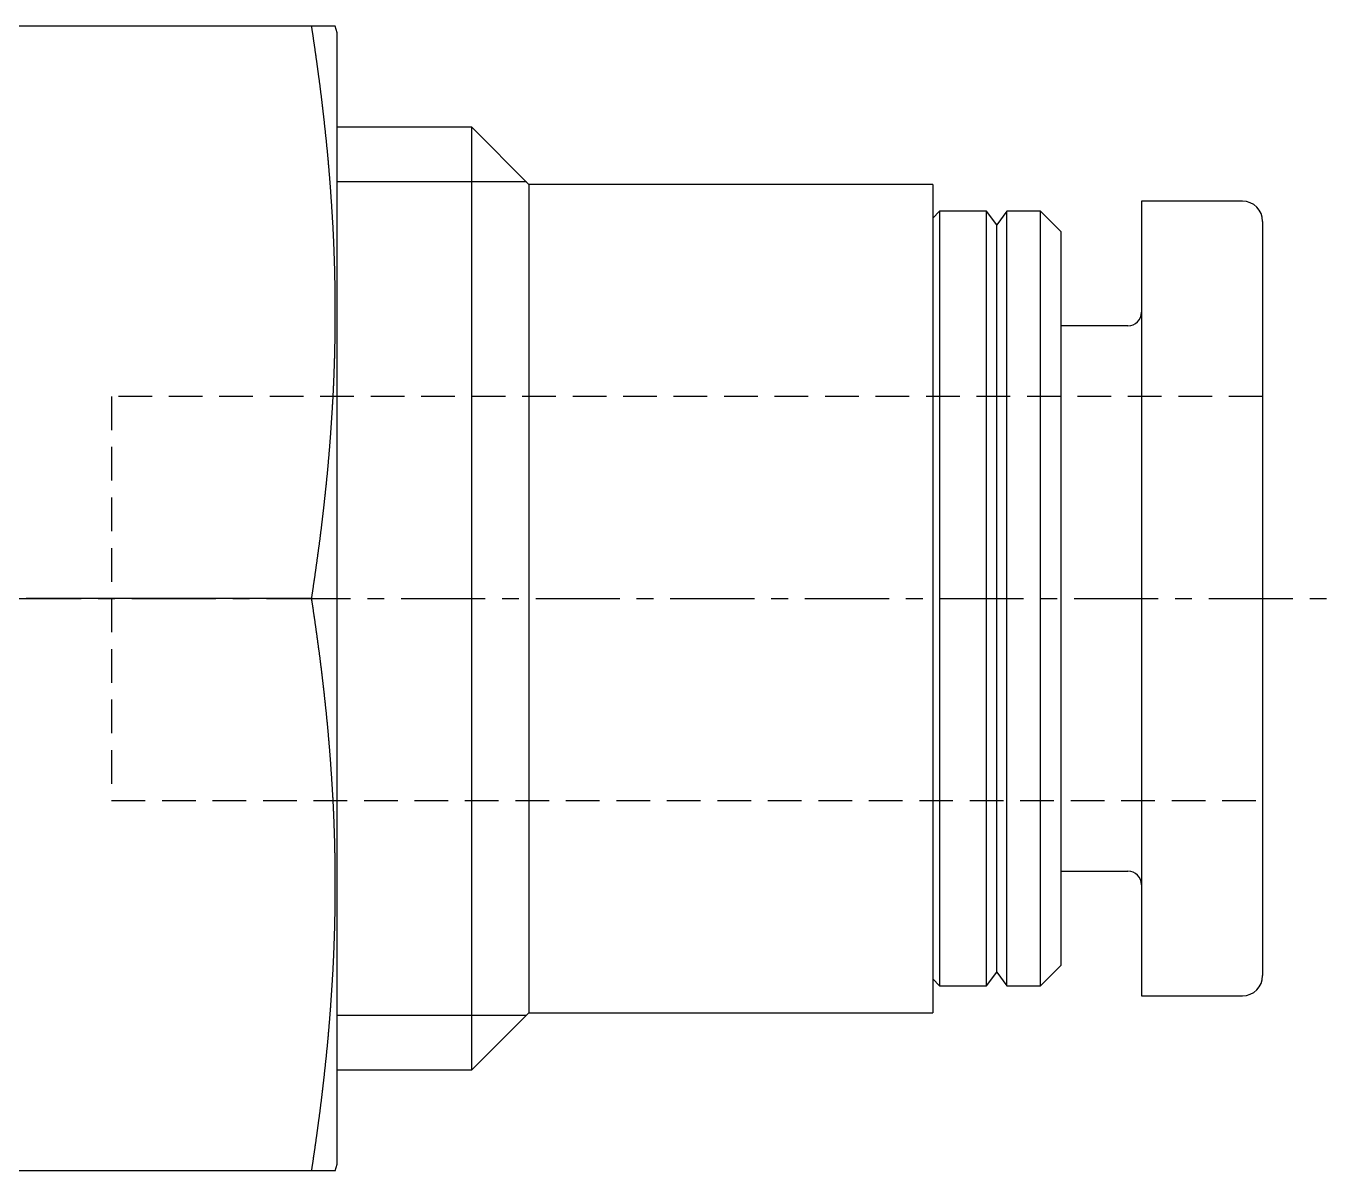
# Model space of a CAD drawing. Extents: x 8.8 to 94.1, y -12.6 to 64.2.
# Drawn here: x 44.45 to 63.82, y 47.25 to 64.25 of the extents above; entities that cross this region are included whole.
import ezdxf

# ---------------------------------------------------------------- set-up
doc = ezdxf.new("R2010")
doc.units = 0
doc.linetypes.add('CENTER', pattern=[2, 1.25, -0.25, 0.25, -0.25])
doc.linetypes.add('DASHED', pattern=[0.75, 0.5, -0.25])
doc.layers.get('0').update_dxf_attribs({"linetype": 'CONTINUOUS'})
doc.layers.add('CENTER', color=1, linetype='CENTER')
doc.layers.add('LY_1', color=7, linetype='CONTINUOUS')

msp = doc.modelspace()

# ---------------------------------------------------------------- linework, layer by layer
at = {"color": 7, "linetype": 'CONTINUOUS'}
for p, q in [((49.04, 64.249), (44.094, 64.249)), ((49.067, 64.149), (49.04, 64.249)), ((49.067, 47.349), (49.067, 64.149)), ((51.067, 62.749), (49.067, 62.749)), ((51.067, 48.749), (51.067, 62.749)), ((51.917, 61.899), (51.067, 62.749)), ((51.917, 61.899), (51.917, 49.599)), ((57.917, 61.899), (51.917, 61.899)), ((57.917, 61.899), (57.917, 49.599)), ((61.017, 61.649), (61.017, 49.849)), ((62.517, 61.649), (61.017, 61.649)), ((58.017, 61.499), (57.917, 61.399)), ((58.017, 61.499), (58.017, 49.999)), ((58.717, 61.499), (58.017, 61.499)), ((58.717, 49.999), (58.717, 61.499)), ((58.867, 61.299), (58.717, 61.499)), ((59.017, 61.499), (58.867, 61.299)), ((59.017, 49.999), (59.017, 61.499)), ((59.517, 61.499), (59.017, 61.499)), ((59.517, 49.999), (59.517, 61.499)), ((59.817, 61.199), (59.517, 61.499)), ((58.867, 50.199), (58.867, 61.299)), ((62.817, 61.349), (62.817, 50.149)), ((59.817, 61.199), (59.817, 50.299)), ((60.817, 59.799), (59.817, 59.799)), ((48.688, 55.749), (44.446, 55.749)), ((59.817, 51.699), (60.817, 51.699)), ((58.717, 49.999), (58.867, 50.199)), ((58.867, 50.199), (59.017, 49.999)), ((59.517, 49.999), (59.817, 50.299)), ((57.917, 50.099), (58.017, 49.999)), ((58.017, 49.999), (58.717, 49.999)), ((59.017, 49.999), (59.517, 49.999)), ((61.017, 49.849), (62.517, 49.849)), ((51.067, 48.749), (51.917, 49.599)), ((51.917, 49.599), (57.917, 49.599)), ((49.067, 48.749), (51.067, 48.749)), ((49.04, 47.249), (49.067, 47.349)), ((49.04, 47.249), (44.094, 47.249))]:
    msp.add_line(p, q, dxfattribs=at)
at = {"color": 3, "linetype": 'DASHED'}
for p, q in [((62.817, 58.749), (45.717, 58.749)), ((45.717, 58.749), (45.717, 52.749)), ((45.717, 52.749), (62.817, 52.749))]:
    msp.add_line(p, q, dxfattribs=at)
at = {"color": 7}
for points in [[(48.688, 55.749, 0), (48.69, 55.76, 0), (48.691, 55.77, 0), (48.693, 55.781, 0), (48.694, 55.791, 0), (48.696, 55.802, 0), (48.698, 55.813, 0), (48.699, 55.823, 0), (48.701, 55.834, 0), (48.703, 55.844, 0), (48.704, 55.855, 0), (48.706, 55.865, 0), (48.707, 55.876, 0), (48.709, 55.886, 0), (48.711, 55.897, 0), (48.712, 55.908, 0), (48.714, 55.918, 0), (48.715, 55.929, 0), (48.717, 55.939, 0), (48.718, 55.95, 0), (48.72, 55.961, 0), (48.721, 55.971, 0), (48.723, 55.982, 0), (48.725, 55.992, 0), (48.726, 56.003, 0), (48.728, 56.013, 0), (48.729, 56.024, 0), (48.731, 56.035, 0), (48.732, 56.045, 0), (48.734, 56.056, 0), (48.736, 56.066, 0), (48.737, 56.077, 0), (48.739, 56.087, 0), (48.74, 56.098, 0), (48.742, 56.108, 0), (48.743, 56.119, 0), (48.745, 56.13, 0), (48.746, 56.14, 0), (48.748, 56.151, 0), (48.749, 56.161, 0), (48.751, 56.172, 0), (48.752, 56.183, 0), (48.754, 56.193, 0), (48.755, 56.204, 0), (48.757, 56.214, 0), (48.758, 56.225, 0), (48.76, 56.236, 0), (48.761, 56.246, 0), (48.763, 56.257, 0), (48.764, 56.267, 0), (48.766, 56.278, 0), (48.767, 56.288, 0), (48.769, 56.299, 0), (48.77, 56.309, 0), (48.772, 56.32, 0), (48.773, 56.331, 0), (48.775, 56.341, 0), (48.776, 56.352, 0), (48.777, 56.362, 0), (48.779, 56.373, 0), (48.78, 56.384, 0), (48.782, 56.394, 0), (48.783, 56.405, 0), (48.785, 56.415, 0), (48.786, 56.426, 0), (48.788, 56.437, 0), (48.789, 56.447, 0), (48.79, 56.458, 0), (48.792, 56.468, 0), (48.793, 56.479, 0), (48.795, 56.489, 0), (48.796, 56.5, 0), (48.797, 56.511, 0), (48.799, 56.521, 0), (48.8, 56.532, 0), (48.802, 56.542, 0), (48.803, 56.553, 0), (48.804, 56.564, 0), (48.806, 56.574, 0), (48.807, 56.585, 0), (48.809, 56.596, 0), (48.81, 56.606, 0), (48.811, 56.617, 0), (48.813, 56.627, 0), (48.814, 56.638, 0), (48.815, 56.648, 0), (48.817, 56.659, 0), (48.818, 56.67, 0), (48.819, 56.68, 0), (48.821, 56.691, 0), (48.822, 56.702, 0), (48.823, 56.712, 0), (48.825, 56.723, 0), (48.826, 56.733, 0), (48.827, 56.744, 0), (48.829, 56.755, 0), (48.83, 56.765, 0), (48.831, 56.776, 0), (48.833, 56.786, 0), (48.834, 56.797, 0), (48.835, 56.807, 0), (48.837, 56.818, 0), (48.838, 56.829, 0), (48.839, 56.839, 0), (48.84, 56.85, 0), (48.842, 56.861, 0), (48.843, 56.871, 0), (48.844, 56.882, 0), (48.846, 56.892, 0), (48.847, 56.903, 0), (48.848, 56.914, 0), (48.849, 56.924, 0), (48.851, 56.935, 0), (48.852, 56.945, 0), (48.853, 56.956, 0), (48.855, 56.967, 0), (48.856, 56.977, 0), (48.857, 56.988, 0), (48.858, 56.998, 0), (48.859, 57.009, 0), (48.861, 57.02, 0), (48.862, 57.03, 0), (48.863, 57.041, 0), (48.864, 57.051, 0), (48.866, 57.062, 0), (48.867, 57.073, 0), (48.868, 57.083, 0), (48.869, 57.094, 0), (48.87, 57.105, 0), (48.872, 57.115, 0), (48.873, 57.126, 0), (48.874, 57.136, 0), (48.875, 57.147, 0), (48.876, 57.158, 0), (48.878, 57.168, 0), (48.879, 57.179, 0), (48.88, 57.19, 0), (48.881, 57.2, 0), (48.882, 57.211, 0), (48.883, 57.221, 0), (48.885, 57.232, 0), (48.886, 57.243, 0), (48.887, 57.253, 0), (48.888, 57.264, 0), (48.889, 57.275, 0), (48.89, 57.285, 0), (48.891, 57.296, 0), (48.893, 57.306, 0), (48.894, 57.317, 0), (48.895, 57.328, 0), (48.896, 57.338, 0), (48.897, 57.349, 0), (48.898, 57.36, 0), (48.899, 57.37, 0), (48.9, 57.381, 0), (48.901, 57.392, 0), (48.903, 57.402, 0), (48.904, 57.413, 0), (48.905, 57.423, 0), (48.906, 57.434, 0), (48.907, 57.445, 0), (48.908, 57.455, 0), (48.909, 57.466, 0), (48.91, 57.477, 0), (48.911, 57.487, 0), (48.912, 57.498, 0), (48.913, 57.508, 0), (48.914, 57.519, 0), (48.915, 57.53, 0), (48.916, 57.54, 0), (48.917, 57.551, 0), (48.919, 57.562, 0), (48.92, 57.572, 0), (48.921, 57.583, 0), (48.922, 57.593, 0), (48.923, 57.604, 0), (48.924, 57.615, 0), (48.925, 57.625, 0), (48.926, 57.636, 0), (48.927, 57.647, 0), (48.928, 57.657, 0), (48.929, 57.668, 0), (48.93, 57.679, 0), (48.931, 57.689, 0), (48.932, 57.7, 0), (48.933, 57.711, 0), (48.934, 57.721, 0), (48.935, 57.732, 0), (48.936, 57.742, 0), (48.937, 57.753, 0), (48.938, 57.764, 0), (48.938, 57.774, 0), (48.939, 57.785, 0), (48.94, 57.796, 0), (48.941, 57.806, 0), (48.942, 57.817, 0), (48.943, 57.828, 0), (48.944, 57.838, 0), (48.945, 57.849, 0), (48.946, 57.859, 0), (48.947, 57.87, 0), (48.948, 57.881, 0), (48.949, 57.891, 0), (48.95, 57.902, 0), (48.95, 57.913, 0), (48.951, 57.923, 0), (48.952, 57.934, 0), (48.953, 57.945, 0), (48.954, 57.955, 0), (48.955, 57.966, 0), (48.956, 57.977, 0), (48.957, 57.987, 0), (48.958, 57.998, 0), (48.958, 58.009, 0), (48.959, 58.019, 0), (48.96, 58.03, 0), (48.961, 58.041, 0), (48.962, 58.051, 0), (48.963, 58.062, 0), (48.964, 58.072, 0), (48.964, 58.083, 0), (48.965, 58.094, 0), (48.966, 58.105, 0), (48.967, 58.115, 0), (48.968, 58.126, 0), (48.968, 58.136, 0), (48.969, 58.147, 0), (48.97, 58.158, 0), (48.971, 58.168, 0), (48.972, 58.179, 0), (48.972, 58.19, 0), (48.973, 58.2, 0), (48.974, 58.211, 0), (48.975, 58.222, 0), (48.975, 58.232, 0), (48.976, 58.243, 0), (48.977, 58.254, 0), (48.978, 58.264, 0), (48.978, 58.275, 0), (48.979, 58.286, 0), (48.98, 58.296, 0), (48.981, 58.307, 0), (48.981, 58.318, 0), (48.982, 58.328, 0), (48.983, 58.339, 0), (48.984, 58.35, 0), (48.984, 58.36, 0), (48.985, 58.371, 0), (48.986, 58.382, 0), (48.986, 58.392, 0), (48.987, 58.403, 0), (48.988, 58.414, 0), (48.989, 58.424, 0), (48.989, 58.435, 0), (48.99, 58.446, 0), (48.991, 58.456, 0), (48.991, 58.467, 0), (48.992, 58.477, 0), (48.993, 58.488, 0), (48.993, 58.499, 0), (48.994, 58.51, 0), (48.995, 58.52, 0), (48.995, 58.531, 0), (48.996, 58.541, 0), (48.997, 58.552, 0), (48.997, 58.563, 0), (48.998, 58.574, 0), (48.998, 58.584, 0), (48.999, 58.595, 0), (49, 58.605, 0), (49, 58.616, 0), (49.001, 58.627, 0), (49.002, 58.638, 0), (49.002, 58.648, 0), (49.003, 58.659, 0), (49.003, 58.669, 0), (49.004, 58.68, 0), (49.004, 58.691, 0), (49.005, 58.702, 0), (49.006, 58.712, 0), (49.006, 58.723, 0), (49.007, 58.734, 0), (49.007, 58.744, 0), (49.008, 58.755, 0), (49.008, 58.766, 0), (49.009, 58.776, 0), (49.01, 58.787, 0), (49.01, 58.798, 0), (49.011, 58.808, 0), (49.011, 58.819, 0), (49.012, 58.83, 0), (49.012, 58.84, 0), (49.013, 58.851, 0), (49.013, 58.862, 0), (49.014, 58.872, 0), (49.014, 58.883, 0), (49.015, 58.894, 0), (49.015, 58.904, 0), (49.016, 58.915, 0), (49.016, 58.926, 0), (49.017, 58.936, 0), (49.017, 58.947, 0), (49.017, 58.958, 0), (49.018, 58.968, 0), (49.018, 58.979, 0), (49.019, 58.99, 0), (49.019, 59, 0), (49.02, 59.011, 0), (49.02, 59.022, 0), (49.021, 59.032, 0), (49.021, 59.043, 0), (49.021, 59.054, 0), (49.022, 59.065, 0), (49.022, 59.075, 0), (49.023, 59.086, 0), (49.023, 59.096, 0), (49.023, 59.107, 0), (49.024, 59.118, 0), (49.024, 59.129, 0), (49.025, 59.139, 0), (49.025, 59.15, 0), (49.025, 59.161, 0), (49.026, 59.171, 0), (49.026, 59.182, 0), (49.026, 59.193, 0), (49.027, 59.203, 0), (49.027, 59.214, 0), (49.028, 59.225, 0), (49.028, 59.235, 0), (49.028, 59.246, 0), (49.029, 59.257, 0), (49.029, 59.267, 0), (49.029, 59.278, 0), (49.03, 59.289, 0), (49.03, 59.299, 0), (49.03, 59.31, 0), (49.031, 59.321, 0), (49.031, 59.331, 0), (49.031, 59.342, 0), (49.031, 59.353, 0), (49.032, 59.364, 0), (49.032, 59.374, 0), (49.032, 59.385, 0), (49.032, 59.395, 0), (49.033, 59.406, 0), (49.033, 59.417, 0), (49.033, 59.428, 0), (49.034, 59.438, 0), (49.034, 59.449, 0), (49.034, 59.46, 0), (49.034, 59.47, 0), (49.035, 59.481, 0), (49.035, 59.492, 0), (49.035, 59.502, 0), (49.035, 59.513, 0), (49.035, 59.524, 0), (49.036, 59.534, 0), (49.036, 59.545, 0), (49.036, 59.556, 0), (49.036, 59.566, 0), (49.036, 59.577, 0), (49.037, 59.588, 0), (49.037, 59.599, 0), (49.037, 59.609, 0), (49.037, 59.62, 0), (49.037, 59.631, 0), (49.038, 59.641, 0), (49.038, 59.652, 0), (49.038, 59.663, 0), (49.038, 59.673, 0), (49.038, 59.684, 0), (49.038, 59.695, 0), (49.038, 59.705, 0), (49.038, 59.716, 0), (49.039, 59.727, 0), (49.039, 59.737, 0), (49.039, 59.748, 0), (49.039, 59.759, 0), (49.039, 59.77, 0), (49.039, 59.78, 0), (49.039, 59.791, 0), (49.039, 59.801, 0), (49.039, 59.812, 0), (49.039, 59.823, 0), (49.04, 59.834, 0), (49.04, 59.844, 0), (49.04, 59.855, 0), (49.04, 59.866, 0), (49.04, 59.876, 0), (49.04, 59.887, 0), (49.04, 59.898, 0), (49.04, 59.908, 0), (49.04, 59.919, 0), (49.04, 59.93, 0), (49.04, 59.94, 0), (49.04, 59.951, 0), (49.04, 59.962, 0), (49.04, 59.972, 0), (49.04, 59.983, 0), (49.04, 59.994, 0), (49.04, 60.005, 0), (49.04, 60.015, 0), (49.04, 60.026, 0), (49.04, 60.037, 0), (49.04, 60.047, 0), (49.04, 60.058, 0), (49.04, 60.069, 0), (49.04, 60.079, 0), (49.04, 60.09, 0), (49.04, 60.101, 0), (49.04, 60.111, 0), (49.04, 60.122, 0), (49.04, 60.133, 0), (49.04, 60.144, 0), (49.04, 60.154, 0), (49.04, 60.165, 0), (49.039, 60.175, 0), (49.039, 60.186, 0), (49.039, 60.197, 0), (49.039, 60.208, 0), (49.039, 60.218, 0), (49.039, 60.229, 0), (49.039, 60.24, 0), (49.039, 60.25, 0), (49.039, 60.261, 0), (49.039, 60.272, 0), (49.038, 60.282, 0), (49.038, 60.293, 0), (49.038, 60.304, 0), (49.038, 60.314, 0), (49.038, 60.325, 0), (49.038, 60.336, 0), (49.038, 60.346, 0), (49.037, 60.357, 0), (49.037, 60.368, 0), (49.037, 60.379, 0), (49.037, 60.389, 0), (49.037, 60.4, 0), (49.037, 60.411, 0), (49.036, 60.421, 0), (49.036, 60.432, 0), (49.036, 60.443, 0), (49.036, 60.453, 0), (49.036, 60.464, 0), (49.035, 60.475, 0), (49.035, 60.485, 0), (49.035, 60.496, 0), (49.035, 60.507, 0), (49.035, 60.517, 0), (49.034, 60.528, 0), (49.034, 60.539, 0), (49.034, 60.55, 0), (49.033, 60.56, 0), (49.033, 60.571, 0), (49.033, 60.581, 0), (49.033, 60.592, 0), (49.032, 60.603, 0), (49.032, 60.614, 0), (49.032, 60.624, 0), (49.032, 60.635, 0), (49.031, 60.646, 0), (49.031, 60.656, 0), (49.031, 60.667, 0), (49.031, 60.678, 0), (49.03, 60.688, 0), (49.03, 60.699, 0), (49.03, 60.71, 0), (49.029, 60.72, 0), (49.029, 60.731, 0), (49.029, 60.742, 0), (49.028, 60.752, 0), (49.028, 60.763, 0), (49.028, 60.774, 0), (49.027, 60.785, 0), (49.027, 60.795, 0), (49.026, 60.806, 0), (49.026, 60.816, 0), (49.026, 60.827, 0), (49.025, 60.838, 0), (49.025, 60.849, 0), (49.025, 60.859, 0), (49.024, 60.87, 0), (49.024, 60.881, 0), (49.023, 60.891, 0), (49.023, 60.902, 0), (49.023, 60.913, 0), (49.022, 60.923, 0), (49.022, 60.934, 0), (49.022, 60.945, 0), (49.021, 60.955, 0), (49.021, 60.966, 0), (49.02, 60.977, 0), (49.02, 60.987, 0), (49.019, 60.998, 0), (49.019, 61.009, 0), (49.018, 61.019, 0), (49.018, 61.03, 0), (49.017, 61.041, 0), (49.017, 61.051, 0), (49.017, 61.062, 0), (49.016, 61.073, 0), (49.016, 61.083, 0), (49.015, 61.094, 0), (49.015, 61.105, 0), (49.014, 61.115, 0), (49.014, 61.126, 0), (49.013, 61.137, 0), (49.013, 61.148, 0), (49.012, 61.158, 0), (49.012, 61.169, 0), (49.011, 61.179, 0), (49.011, 61.19, 0), (49.01, 61.201, 0), (49.01, 61.212, 0), (49.009, 61.222, 0), (49.008, 61.233, 0), (49.008, 61.243, 0), (49.007, 61.254, 0), (49.007, 61.265, 0), (49.006, 61.276, 0), (49.006, 61.286, 0), (49.005, 61.297, 0), (49.005, 61.307, 0), (49.004, 61.318, 0), (49.003, 61.329, 0), (49.003, 61.34, 0), (49.002, 61.35, 0), (49.002, 61.361, 0), (49.001, 61.372, 0), (49, 61.382, 0), (49, 61.393, 0), (48.999, 61.404, 0), (48.998, 61.414, 0), (48.998, 61.425, 0), (48.997, 61.436, 0), (48.997, 61.446, 0), (48.996, 61.457, 0), (48.995, 61.468, 0), (48.995, 61.478, 0), (48.994, 61.489, 0), (48.993, 61.5, 0), (48.993, 61.51, 0), (48.992, 61.521, 0), (48.991, 61.532, 0), (48.991, 61.542, 0), (48.99, 61.553, 0), (48.989, 61.563, 0), (48.989, 61.574, 0), (48.988, 61.585, 0), (48.987, 61.596, 0), (48.987, 61.606, 0), (48.986, 61.617, 0), (48.985, 61.627, 0), (48.984, 61.638, 0), (48.984, 61.649, 0), (48.983, 61.66, 0), (48.982, 61.67, 0), (48.981, 61.681, 0), (48.981, 61.691, 0), (48.98, 61.702, 0), (48.979, 61.713, 0), (48.978, 61.724, 0), (48.978, 61.734, 0), (48.977, 61.745, 0), (48.976, 61.755, 0), (48.975, 61.766, 0), (48.975, 61.777, 0), (48.974, 61.787, 0), (48.973, 61.798, 0), (48.972, 61.809, 0), (48.972, 61.819, 0), (48.971, 61.83, 0), (48.97, 61.841, 0), (48.969, 61.851, 0), (48.968, 61.862, 0), (48.968, 61.873, 0), (48.967, 61.883, 0), (48.966, 61.894, 0), (48.965, 61.905, 0), (48.964, 61.915, 0), (48.964, 61.926, 0), (48.963, 61.937, 0), (48.962, 61.947, 0), (48.961, 61.958, 0), (48.96, 61.968, 0), (48.959, 61.979, 0), (48.958, 61.99, 0), (48.958, 62.001, 0), (48.957, 62.011, 0), (48.956, 62.022, 0), (48.955, 62.032, 0), (48.954, 62.043, 0), (48.953, 62.054, 0), (48.952, 62.064, 0), (48.951, 62.075, 0), (48.95, 62.086, 0), (48.95, 62.096, 0), (48.949, 62.107, 0), (48.948, 62.118, 0), (48.947, 62.128, 0), (48.946, 62.139, 0), (48.945, 62.15, 0), (48.944, 62.16, 0), (48.943, 62.171, 0), (48.942, 62.181, 0), (48.941, 62.192, 0), (48.94, 62.203, 0), (48.939, 62.213, 0), (48.938, 62.224, 0), (48.938, 62.235, 0), (48.937, 62.245, 0), (48.936, 62.256, 0), (48.935, 62.267, 0), (48.934, 62.277, 0), (48.933, 62.288, 0), (48.932, 62.299, 0), (48.931, 62.309, 0), (48.93, 62.32, 0), (48.929, 62.331, 0), (48.928, 62.341, 0), (48.927, 62.352, 0), (48.926, 62.362, 0), (48.925, 62.373, 0), (48.924, 62.384, 0), (48.923, 62.394, 0), (48.922, 62.405, 0), (48.921, 62.416, 0), (48.92, 62.426, 0), (48.919, 62.437, 0), (48.917, 62.447, 0), (48.916, 62.458, 0), (48.915, 62.469, 0), (48.914, 62.479, 0), (48.913, 62.49, 0), (48.912, 62.501, 0), (48.911, 62.511, 0), (48.91, 62.522, 0), (48.909, 62.533, 0), (48.908, 62.543, 0), (48.907, 62.554, 0), (48.906, 62.565, 0), (48.905, 62.575, 0), (48.904, 62.586, 0), (48.903, 62.596, 0), (48.901, 62.607, 0), (48.9, 62.618, 0), (48.899, 62.628, 0), (48.898, 62.639, 0), (48.897, 62.65, 0), (48.896, 62.66, 0), (48.895, 62.671, 0), (48.894, 62.681, 0), (48.893, 62.692, 0), (48.891, 62.703, 0), (48.89, 62.713, 0), (48.889, 62.724, 0), (48.888, 62.734, 0), (48.887, 62.745, 0), (48.886, 62.756, 0), (48.885, 62.766, 0), (48.883, 62.777, 0), (48.882, 62.788, 0), (48.881, 62.798, 0), (48.88, 62.809, 0), (48.879, 62.819, 0), (48.878, 62.83, 0), (48.876, 62.841, 0), (48.875, 62.851, 0), (48.874, 62.862, 0), (48.873, 62.873, 0), (48.872, 62.883, 0), (48.87, 62.894, 0), (48.869, 62.904, 0), (48.868, 62.915, 0), (48.867, 62.926, 0), (48.866, 62.936, 0), (48.864, 62.947, 0), (48.863, 62.958, 0), (48.862, 62.968, 0), (48.861, 62.979, 0), (48.859, 62.989, 0), (48.858, 63, 0), (48.857, 63.011, 0), (48.856, 63.021, 0), (48.855, 63.032, 0), (48.853, 63.042, 0), (48.852, 63.053, 0), (48.851, 63.064, 0), (48.849, 63.074, 0), (48.848, 63.085, 0), (48.847, 63.096, 0), (48.846, 63.106, 0), (48.844, 63.117, 0), (48.843, 63.127, 0), (48.842, 63.138, 0), (48.84, 63.148, 0), (48.839, 63.159, 0), (48.838, 63.17, 0), (48.837, 63.18, 0), (48.835, 63.191, 0), (48.834, 63.202, 0), (48.833, 63.212, 0), (48.831, 63.223, 0), (48.83, 63.233, 0), (48.829, 63.244, 0), (48.827, 63.255, 0), (48.826, 63.265, 0), (48.825, 63.276, 0), (48.823, 63.286, 0), (48.822, 63.297, 0), (48.821, 63.308, 0), (48.819, 63.318, 0), (48.818, 63.329, 0), (48.817, 63.339, 0), (48.815, 63.35, 0), (48.814, 63.361, 0), (48.813, 63.371, 0), (48.811, 63.382, 0), (48.81, 63.392, 0), (48.809, 63.403, 0), (48.807, 63.413, 0), (48.806, 63.424, 0), (48.804, 63.435, 0), (48.803, 63.445, 0), (48.802, 63.456, 0), (48.8, 63.467, 0), (48.799, 63.477, 0), (48.797, 63.488, 0), (48.796, 63.498, 0), (48.795, 63.509, 0), (48.793, 63.52, 0), (48.792, 63.53, 0), (48.79, 63.541, 0), (48.789, 63.551, 0), (48.788, 63.562, 0), (48.786, 63.572, 0), (48.785, 63.583, 0), (48.783, 63.594, 0), (48.782, 63.604, 0), (48.78, 63.615, 0), (48.779, 63.625, 0), (48.777, 63.636, 0), (48.776, 63.647, 0), (48.775, 63.657, 0), (48.773, 63.668, 0), (48.772, 63.678, 0), (48.77, 63.689, 0), (48.769, 63.7, 0), (48.767, 63.71, 0), (48.766, 63.721, 0), (48.764, 63.731, 0), (48.763, 63.742, 0), (48.761, 63.752, 0), (48.76, 63.763, 0), (48.758, 63.774, 0), (48.757, 63.784, 0), (48.755, 63.795, 0), (48.754, 63.805, 0), (48.752, 63.816, 0), (48.751, 63.827, 0), (48.749, 63.837, 0), (48.748, 63.848, 0), (48.746, 63.858, 0), (48.745, 63.869, 0), (48.743, 63.879, 0), (48.742, 63.89, 0), (48.74, 63.901, 0), (48.739, 63.911, 0), (48.737, 63.922, 0), (48.736, 63.932, 0), (48.734, 63.943, 0), (48.732, 63.953, 0), (48.731, 63.964, 0), (48.729, 63.974, 0), (48.728, 63.985, 0), (48.726, 63.996, 0), (48.725, 64.006, 0), (48.723, 64.017, 0), (48.721, 64.027, 0), (48.72, 64.038, 0), (48.718, 64.049, 0), (48.717, 64.059, 0), (48.715, 64.07, 0), (48.714, 64.08, 0), (48.712, 64.091, 0), (48.711, 64.101, 0), (48.709, 64.112, 0), (48.707, 64.123, 0), (48.706, 64.133, 0), (48.704, 64.144, 0), (48.703, 64.154, 0), (48.701, 64.165, 0), (48.699, 64.175, 0), (48.698, 64.186, 0), (48.696, 64.196, 0), (48.694, 64.207, 0), (48.693, 64.218, 0), (48.691, 64.228, 0), (48.69, 64.239, 0), (48.688, 64.249, 0)], [(48.688, 47.249, 0), (48.69, 47.26, 0), (48.691, 47.27, 0), (48.693, 47.281, 0), (48.694, 47.291, 0), (48.696, 47.302, 0), (48.698, 47.313, 0), (48.699, 47.323, 0), (48.701, 47.334, 0), (48.703, 47.344, 0), (48.704, 47.355, 0), (48.706, 47.365, 0), (48.707, 47.376, 0), (48.709, 47.386, 0), (48.711, 47.397, 0), (48.712, 47.408, 0), (48.714, 47.418, 0), (48.715, 47.429, 0), (48.717, 47.439, 0), (48.718, 47.45, 0), (48.72, 47.461, 0), (48.721, 47.471, 0), (48.723, 47.482, 0), (48.725, 47.492, 0), (48.726, 47.503, 0), (48.728, 47.513, 0), (48.729, 47.524, 0), (48.731, 47.534, 0), (48.732, 47.545, 0), (48.734, 47.556, 0), (48.736, 47.566, 0), (48.737, 47.577, 0), (48.739, 47.587, 0), (48.74, 47.598, 0), (48.742, 47.608, 0), (48.743, 47.619, 0), (48.745, 47.63, 0), (48.746, 47.64, 0), (48.748, 47.651, 0), (48.749, 47.661, 0), (48.751, 47.672, 0), (48.752, 47.683, 0), (48.754, 47.693, 0), (48.755, 47.704, 0), (48.757, 47.714, 0), (48.758, 47.725, 0), (48.76, 47.736, 0), (48.761, 47.746, 0), (48.763, 47.757, 0), (48.764, 47.767, 0), (48.766, 47.778, 0), (48.767, 47.788, 0), (48.769, 47.799, 0), (48.77, 47.809, 0), (48.772, 47.82, 0), (48.773, 47.831, 0), (48.775, 47.841, 0), (48.776, 47.852, 0), (48.777, 47.862, 0), (48.779, 47.873, 0), (48.78, 47.884, 0), (48.782, 47.894, 0), (48.783, 47.905, 0), (48.785, 47.915, 0), (48.786, 47.926, 0), (48.788, 47.937, 0), (48.789, 47.947, 0), (48.79, 47.958, 0), (48.792, 47.968, 0), (48.793, 47.979, 0), (48.795, 47.989, 0), (48.796, 48, 0), (48.797, 48.011, 0), (48.799, 48.021, 0), (48.8, 48.032, 0), (48.802, 48.042, 0), (48.803, 48.053, 0), (48.804, 48.064, 0), (48.806, 48.074, 0), (48.807, 48.085, 0), (48.809, 48.096, 0), (48.81, 48.106, 0), (48.811, 48.117, 0), (48.813, 48.127, 0), (48.814, 48.138, 0), (48.815, 48.148, 0), (48.817, 48.159, 0), (48.818, 48.17, 0), (48.819, 48.18, 0), (48.821, 48.191, 0), (48.822, 48.202, 0), (48.823, 48.212, 0), (48.825, 48.223, 0), (48.826, 48.233, 0), (48.827, 48.244, 0), (48.829, 48.255, 0), (48.83, 48.265, 0), (48.831, 48.276, 0), (48.833, 48.286, 0), (48.834, 48.297, 0), (48.835, 48.307, 0), (48.837, 48.318, 0), (48.838, 48.329, 0), (48.839, 48.339, 0), (48.84, 48.35, 0), (48.842, 48.361, 0), (48.843, 48.371, 0), (48.844, 48.382, 0), (48.846, 48.392, 0), (48.847, 48.403, 0), (48.848, 48.414, 0), (48.849, 48.424, 0), (48.851, 48.435, 0), (48.852, 48.445, 0), (48.853, 48.456, 0), (48.855, 48.467, 0), (48.856, 48.477, 0), (48.857, 48.488, 0), (48.858, 48.498, 0), (48.859, 48.509, 0), (48.861, 48.52, 0), (48.862, 48.53, 0), (48.863, 48.541, 0), (48.864, 48.551, 0), (48.866, 48.562, 0), (48.867, 48.573, 0), (48.868, 48.583, 0), (48.869, 48.594, 0), (48.87, 48.605, 0), (48.872, 48.615, 0), (48.873, 48.626, 0), (48.874, 48.636, 0), (48.875, 48.647, 0), (48.876, 48.658, 0), (48.878, 48.668, 0), (48.879, 48.679, 0), (48.88, 48.69, 0), (48.881, 48.7, 0), (48.882, 48.711, 0), (48.883, 48.721, 0), (48.885, 48.732, 0), (48.886, 48.743, 0), (48.887, 48.753, 0), (48.888, 48.764, 0), (48.889, 48.775, 0), (48.89, 48.785, 0), (48.891, 48.796, 0), (48.893, 48.806, 0), (48.894, 48.817, 0), (48.895, 48.828, 0), (48.896, 48.838, 0), (48.897, 48.849, 0), (48.898, 48.86, 0), (48.899, 48.87, 0), (48.9, 48.881, 0), (48.901, 48.892, 0), (48.903, 48.902, 0), (48.904, 48.913, 0), (48.905, 48.923, 0), (48.906, 48.934, 0), (48.907, 48.945, 0), (48.908, 48.955, 0), (48.909, 48.966, 0), (48.91, 48.977, 0), (48.911, 48.987, 0), (48.912, 48.998, 0), (48.913, 49.008, 0), (48.914, 49.019, 0), (48.915, 49.03, 0), (48.916, 49.04, 0), (48.917, 49.051, 0), (48.919, 49.062, 0), (48.92, 49.072, 0), (48.921, 49.083, 0), (48.922, 49.093, 0), (48.923, 49.104, 0), (48.924, 49.115, 0), (48.925, 49.125, 0), (48.926, 49.136, 0), (48.927, 49.147, 0), (48.928, 49.157, 0), (48.929, 49.168, 0), (48.93, 49.179, 0), (48.931, 49.189, 0), (48.932, 49.2, 0), (48.933, 49.211, 0), (48.934, 49.221, 0), (48.935, 49.232, 0), (48.936, 49.242, 0), (48.937, 49.253, 0), (48.938, 49.264, 0), (48.938, 49.274, 0), (48.939, 49.285, 0), (48.94, 49.296, 0), (48.941, 49.306, 0), (48.942, 49.317, 0), (48.943, 49.328, 0), (48.944, 49.338, 0), (48.945, 49.349, 0), (48.946, 49.359, 0), (48.947, 49.37, 0), (48.948, 49.381, 0), (48.949, 49.391, 0), (48.95, 49.402, 0), (48.95, 49.413, 0), (48.951, 49.423, 0), (48.952, 49.434, 0), (48.953, 49.445, 0), (48.954, 49.455, 0), (48.955, 49.466, 0), (48.956, 49.477, 0), (48.957, 49.487, 0), (48.958, 49.498, 0), (48.958, 49.509, 0), (48.959, 49.519, 0), (48.96, 49.53, 0), (48.961, 49.541, 0), (48.962, 49.551, 0), (48.963, 49.562, 0), (48.964, 49.572, 0), (48.964, 49.583, 0), (48.965, 49.594, 0), (48.966, 49.605, 0), (48.967, 49.615, 0), (48.968, 49.626, 0), (48.968, 49.636, 0), (48.969, 49.647, 0), (48.97, 49.658, 0), (48.971, 49.668, 0), (48.972, 49.679, 0), (48.972, 49.69, 0), (48.973, 49.7, 0), (48.974, 49.711, 0), (48.975, 49.722, 0), (48.975, 49.732, 0), (48.976, 49.743, 0), (48.977, 49.754, 0), (48.978, 49.764, 0), (48.978, 49.775, 0), (48.979, 49.786, 0), (48.98, 49.796, 0), (48.981, 49.807, 0), (48.981, 49.818, 0), (48.982, 49.828, 0), (48.983, 49.839, 0), (48.984, 49.85, 0), (48.984, 49.86, 0), (48.985, 49.871, 0), (48.986, 49.882, 0), (48.986, 49.892, 0), (48.987, 49.903, 0), (48.988, 49.914, 0), (48.989, 49.924, 0), (48.989, 49.935, 0), (48.99, 49.946, 0), (48.991, 49.956, 0), (48.991, 49.967, 0), (48.992, 49.977, 0), (48.993, 49.988, 0), (48.993, 49.999, 0), (48.994, 50.01, 0), (48.995, 50.02, 0), (48.995, 50.031, 0), (48.996, 50.041, 0), (48.997, 50.052, 0), (48.997, 50.063, 0), (48.998, 50.074, 0), (48.998, 50.084, 0), (48.999, 50.095, 0), (49, 50.105, 0), (49, 50.116, 0), (49.001, 50.127, 0), (49.002, 50.138, 0), (49.002, 50.148, 0), (49.003, 50.159, 0), (49.003, 50.169, 0), (49.004, 50.18, 0), (49.004, 50.191, 0), (49.005, 50.202, 0), (49.006, 50.212, 0), (49.006, 50.223, 0), (49.007, 50.234, 0), (49.007, 50.244, 0), (49.008, 50.255, 0), (49.008, 50.266, 0), (49.009, 50.276, 0), (49.01, 50.287, 0), (49.01, 50.298, 0), (49.011, 50.308, 0), (49.011, 50.319, 0), (49.012, 50.33, 0), (49.012, 50.34, 0), (49.013, 50.351, 0), (49.013, 50.362, 0), (49.014, 50.372, 0), (49.014, 50.383, 0), (49.015, 50.394, 0), (49.015, 50.404, 0), (49.016, 50.415, 0), (49.016, 50.426, 0), (49.017, 50.436, 0), (49.017, 50.447, 0), (49.017, 50.458, 0), (49.018, 50.468, 0), (49.018, 50.479, 0), (49.019, 50.49, 0), (49.019, 50.5, 0), (49.02, 50.511, 0), (49.02, 50.522, 0), (49.021, 50.532, 0), (49.021, 50.543, 0), (49.021, 50.554, 0), (49.022, 50.565, 0), (49.022, 50.575, 0), (49.023, 50.586, 0), (49.023, 50.596, 0), (49.023, 50.607, 0), (49.024, 50.618, 0), (49.024, 50.629, 0), (49.025, 50.639, 0), (49.025, 50.65, 0), (49.025, 50.661, 0), (49.026, 50.671, 0), (49.026, 50.682, 0), (49.026, 50.693, 0), (49.027, 50.703, 0), (49.027, 50.714, 0), (49.028, 50.725, 0), (49.028, 50.735, 0), (49.028, 50.746, 0), (49.029, 50.757, 0), (49.029, 50.767, 0), (49.029, 50.778, 0), (49.03, 50.789, 0), (49.03, 50.799, 0), (49.03, 50.81, 0), (49.031, 50.821, 0), (49.031, 50.831, 0), (49.031, 50.842, 0), (49.031, 50.853, 0), (49.032, 50.864, 0), (49.032, 50.874, 0), (49.032, 50.885, 0), (49.032, 50.895, 0), (49.033, 50.906, 0), (49.033, 50.917, 0), (49.033, 50.928, 0), (49.034, 50.938, 0), (49.034, 50.949, 0), (49.034, 50.96, 0), (49.034, 50.97, 0), (49.035, 50.981, 0), (49.035, 50.992, 0), (49.035, 51.002, 0), (49.035, 51.013, 0), (49.035, 51.024, 0), (49.036, 51.034, 0), (49.036, 51.045, 0), (49.036, 51.056, 0), (49.036, 51.066, 0), (49.036, 51.077, 0), (49.037, 51.088, 0), (49.037, 51.099, 0), (49.037, 51.109, 0), (49.037, 51.12, 0), (49.037, 51.131, 0), (49.038, 51.141, 0), (49.038, 51.152, 0), (49.038, 51.163, 0), (49.038, 51.173, 0), (49.038, 51.184, 0), (49.038, 51.195, 0), (49.038, 51.205, 0), (49.038, 51.216, 0), (49.039, 51.227, 0), (49.039, 51.237, 0), (49.039, 51.248, 0), (49.039, 51.259, 0), (49.039, 51.27, 0), (49.039, 51.28, 0), (49.039, 51.291, 0), (49.039, 51.301, 0), (49.039, 51.312, 0), (49.039, 51.323, 0), (49.04, 51.334, 0), (49.04, 51.344, 0), (49.04, 51.355, 0), (49.04, 51.366, 0), (49.04, 51.376, 0), (49.04, 51.387, 0), (49.04, 51.398, 0), (49.04, 51.408, 0), (49.04, 51.419, 0), (49.04, 51.43, 0), (49.04, 51.44, 0), (49.04, 51.451, 0), (49.04, 51.462, 0), (49.04, 51.472, 0), (49.04, 51.483, 0), (49.04, 51.494, 0), (49.04, 51.505, 0), (49.04, 51.515, 0), (49.04, 51.526, 0), (49.04, 51.537, 0), (49.04, 51.547, 0), (49.04, 51.558, 0), (49.04, 51.569, 0), (49.04, 51.579, 0), (49.04, 51.59, 0), (49.04, 51.601, 0), (49.04, 51.611, 0), (49.04, 51.622, 0), (49.04, 51.633, 0), (49.04, 51.644, 0), (49.04, 51.654, 0), (49.04, 51.665, 0), (49.039, 51.675, 0), (49.039, 51.686, 0), (49.039, 51.697, 0), (49.039, 51.708, 0), (49.039, 51.718, 0), (49.039, 51.729, 0), (49.039, 51.74, 0), (49.039, 51.75, 0), (49.039, 51.761, 0), (49.039, 51.772, 0), (49.038, 51.782, 0), (49.038, 51.793, 0), (49.038, 51.804, 0), (49.038, 51.814, 0), (49.038, 51.825, 0), (49.038, 51.836, 0), (49.038, 51.846, 0), (49.037, 51.857, 0), (49.037, 51.868, 0), (49.037, 51.879, 0), (49.037, 51.889, 0), (49.037, 51.9, 0), (49.037, 51.911, 0), (49.036, 51.921, 0), (49.036, 51.932, 0), (49.036, 51.943, 0), (49.036, 51.953, 0), (49.036, 51.964, 0), (49.035, 51.975, 0), (49.035, 51.985, 0), (49.035, 51.996, 0), (49.035, 52.007, 0), (49.035, 52.017, 0), (49.034, 52.028, 0), (49.034, 52.039, 0), (49.034, 52.05, 0), (49.033, 52.06, 0), (49.033, 52.071, 0), (49.033, 52.081, 0), (49.033, 52.092, 0), (49.032, 52.103, 0), (49.032, 52.114, 0), (49.032, 52.124, 0), (49.032, 52.135, 0), (49.031, 52.146, 0), (49.031, 52.156, 0), (49.031, 52.167, 0), (49.031, 52.178, 0), (49.03, 52.188, 0), (49.03, 52.199, 0), (49.03, 52.21, 0), (49.029, 52.22, 0), (49.029, 52.231, 0), (49.029, 52.242, 0), (49.028, 52.252, 0), (49.028, 52.263, 0), (49.028, 52.274, 0), (49.027, 52.285, 0), (49.027, 52.295, 0), (49.026, 52.306, 0), (49.026, 52.316, 0), (49.026, 52.327, 0), (49.025, 52.338, 0), (49.025, 52.349, 0), (49.025, 52.359, 0), (49.024, 52.37, 0), (49.024, 52.381, 0), (49.023, 52.391, 0), (49.023, 52.402, 0), (49.023, 52.413, 0), (49.022, 52.423, 0), (49.022, 52.434, 0), (49.022, 52.445, 0), (49.021, 52.455, 0), (49.021, 52.466, 0), (49.02, 52.477, 0), (49.02, 52.487, 0), (49.019, 52.498, 0), (49.019, 52.509, 0), (49.018, 52.519, 0), (49.018, 52.53, 0), (49.017, 52.541, 0), (49.017, 52.551, 0), (49.017, 52.562, 0), (49.016, 52.573, 0), (49.016, 52.583, 0), (49.015, 52.594, 0), (49.015, 52.605, 0), (49.014, 52.615, 0), (49.014, 52.626, 0), (49.013, 52.637, 0), (49.013, 52.648, 0), (49.012, 52.658, 0), (49.012, 52.669, 0), (49.011, 52.679, 0), (49.011, 52.69, 0), (49.01, 52.701, 0), (49.01, 52.712, 0), (49.009, 52.722, 0), (49.008, 52.733, 0), (49.008, 52.743, 0), (49.007, 52.754, 0), (49.007, 52.765, 0), (49.006, 52.776, 0), (49.006, 52.786, 0), (49.005, 52.797, 0), (49.005, 52.807, 0), (49.004, 52.818, 0), (49.003, 52.829, 0), (49.003, 52.84, 0), (49.002, 52.85, 0), (49.002, 52.861, 0), (49.001, 52.872, 0), (49, 52.882, 0), (49, 52.893, 0), (48.999, 52.904, 0), (48.998, 52.914, 0), (48.998, 52.925, 0), (48.997, 52.936, 0), (48.997, 52.946, 0), (48.996, 52.957, 0), (48.995, 52.968, 0), (48.995, 52.978, 0), (48.994, 52.989, 0), (48.993, 53, 0), (48.993, 53.01, 0), (48.992, 53.021, 0), (48.991, 53.032, 0), (48.991, 53.042, 0), (48.99, 53.053, 0), (48.989, 53.063, 0), (48.989, 53.074, 0), (48.988, 53.085, 0), (48.987, 53.096, 0), (48.987, 53.106, 0), (48.986, 53.117, 0), (48.985, 53.127, 0), (48.984, 53.138, 0), (48.984, 53.149, 0), (48.983, 53.16, 0), (48.982, 53.17, 0), (48.981, 53.181, 0), (48.981, 53.191, 0), (48.98, 53.202, 0), (48.979, 53.213, 0), (48.978, 53.224, 0), (48.978, 53.234, 0), (48.977, 53.245, 0), (48.976, 53.255, 0), (48.975, 53.266, 0), (48.975, 53.277, 0), (48.974, 53.287, 0), (48.973, 53.298, 0), (48.972, 53.309, 0), (48.972, 53.319, 0), (48.971, 53.33, 0), (48.97, 53.341, 0), (48.969, 53.351, 0), (48.968, 53.362, 0), (48.968, 53.373, 0), (48.967, 53.383, 0), (48.966, 53.394, 0), (48.965, 53.405, 0), (48.964, 53.415, 0), (48.964, 53.426, 0), (48.963, 53.437, 0), (48.962, 53.447, 0), (48.961, 53.458, 0), (48.96, 53.468, 0), (48.959, 53.479, 0), (48.958, 53.49, 0), (48.958, 53.501, 0), (48.957, 53.511, 0), (48.956, 53.522, 0), (48.955, 53.532, 0), (48.954, 53.543, 0), (48.953, 53.554, 0), (48.952, 53.564, 0), (48.951, 53.575, 0), (48.95, 53.586, 0), (48.95, 53.596, 0), (48.949, 53.607, 0), (48.948, 53.618, 0), (48.947, 53.628, 0), (48.946, 53.639, 0), (48.945, 53.65, 0), (48.944, 53.66, 0), (48.943, 53.671, 0), (48.942, 53.681, 0), (48.941, 53.692, 0), (48.94, 53.703, 0), (48.939, 53.713, 0), (48.938, 53.724, 0), (48.938, 53.735, 0), (48.937, 53.745, 0), (48.936, 53.756, 0), (48.935, 53.767, 0), (48.934, 53.777, 0), (48.933, 53.788, 0), (48.932, 53.799, 0), (48.931, 53.809, 0), (48.93, 53.82, 0), (48.929, 53.831, 0), (48.928, 53.841, 0), (48.927, 53.852, 0), (48.926, 53.862, 0), (48.925, 53.873, 0), (48.924, 53.884, 0), (48.923, 53.894, 0), (48.922, 53.905, 0), (48.921, 53.916, 0), (48.92, 53.926, 0), (48.919, 53.937, 0), (48.917, 53.947, 0), (48.916, 53.958, 0), (48.915, 53.969, 0), (48.914, 53.979, 0), (48.913, 53.99, 0), (48.912, 54.001, 0), (48.911, 54.011, 0), (48.91, 54.022, 0), (48.909, 54.033, 0), (48.908, 54.043, 0), (48.907, 54.054, 0), (48.906, 54.065, 0), (48.905, 54.075, 0), (48.904, 54.086, 0), (48.903, 54.096, 0), (48.901, 54.107, 0), (48.9, 54.118, 0), (48.899, 54.128, 0), (48.898, 54.139, 0), (48.897, 54.15, 0), (48.896, 54.16, 0), (48.895, 54.171, 0), (48.894, 54.181, 0), (48.893, 54.192, 0), (48.891, 54.203, 0), (48.89, 54.213, 0), (48.889, 54.224, 0), (48.888, 54.234, 0), (48.887, 54.245, 0), (48.886, 54.256, 0), (48.885, 54.266, 0), (48.883, 54.277, 0), (48.882, 54.288, 0), (48.881, 54.298, 0), (48.88, 54.309, 0), (48.879, 54.319, 0), (48.878, 54.33, 0), (48.876, 54.341, 0), (48.875, 54.351, 0), (48.874, 54.362, 0), (48.873, 54.373, 0), (48.872, 54.383, 0), (48.87, 54.394, 0), (48.869, 54.404, 0), (48.868, 54.415, 0), (48.867, 54.426, 0), (48.866, 54.436, 0), (48.864, 54.447, 0), (48.863, 54.458, 0), (48.862, 54.468, 0), (48.861, 54.479, 0), (48.859, 54.489, 0), (48.858, 54.5, 0), (48.857, 54.511, 0), (48.856, 54.521, 0), (48.855, 54.532, 0), (48.853, 54.542, 0), (48.852, 54.553, 0), (48.851, 54.564, 0), (48.849, 54.574, 0), (48.848, 54.585, 0), (48.847, 54.596, 0), (48.846, 54.606, 0), (48.844, 54.617, 0), (48.843, 54.627, 0), (48.842, 54.638, 0), (48.84, 54.648, 0), (48.839, 54.659, 0), (48.838, 54.67, 0), (48.837, 54.68, 0), (48.835, 54.691, 0), (48.834, 54.702, 0), (48.833, 54.712, 0), (48.831, 54.723, 0), (48.83, 54.733, 0), (48.829, 54.744, 0), (48.827, 54.755, 0), (48.826, 54.765, 0), (48.825, 54.776, 0), (48.823, 54.786, 0), (48.822, 54.797, 0), (48.821, 54.808, 0), (48.819, 54.818, 0), (48.818, 54.829, 0), (48.817, 54.839, 0), (48.815, 54.85, 0), (48.814, 54.861, 0), (48.813, 54.871, 0), (48.811, 54.882, 0), (48.81, 54.892, 0), (48.809, 54.903, 0), (48.807, 54.913, 0), (48.806, 54.924, 0), (48.804, 54.935, 0), (48.803, 54.945, 0), (48.802, 54.956, 0), (48.8, 54.967, 0), (48.799, 54.977, 0), (48.797, 54.988, 0), (48.796, 54.998, 0), (48.795, 55.009, 0), (48.793, 55.02, 0), (48.792, 55.03, 0), (48.79, 55.041, 0), (48.789, 55.051, 0), (48.788, 55.062, 0), (48.786, 55.072, 0), (48.785, 55.083, 0), (48.783, 55.094, 0), (48.782, 55.104, 0), (48.78, 55.115, 0), (48.779, 55.125, 0), (48.777, 55.136, 0), (48.776, 55.147, 0), (48.775, 55.157, 0), (48.773, 55.168, 0), (48.772, 55.178, 0), (48.77, 55.189, 0), (48.769, 55.2, 0), (48.767, 55.21, 0), (48.766, 55.221, 0), (48.764, 55.231, 0), (48.763, 55.242, 0), (48.761, 55.252, 0), (48.76, 55.263, 0), (48.758, 55.274, 0), (48.757, 55.284, 0), (48.755, 55.295, 0), (48.754, 55.305, 0), (48.752, 55.316, 0), (48.751, 55.327, 0), (48.749, 55.337, 0), (48.748, 55.348, 0), (48.746, 55.358, 0), (48.745, 55.369, 0), (48.743, 55.379, 0), (48.742, 55.39, 0), (48.74, 55.401, 0), (48.739, 55.411, 0), (48.737, 55.422, 0), (48.736, 55.432, 0), (48.734, 55.443, 0), (48.732, 55.453, 0), (48.731, 55.464, 0), (48.729, 55.474, 0), (48.728, 55.485, 0), (48.726, 55.496, 0), (48.725, 55.506, 0), (48.723, 55.517, 0), (48.721, 55.527, 0), (48.72, 55.538, 0), (48.718, 55.548, 0), (48.717, 55.559, 0), (48.715, 55.57, 0), (48.714, 55.58, 0), (48.712, 55.591, 0), (48.711, 55.601, 0), (48.709, 55.612, 0), (48.707, 55.623, 0), (48.706, 55.633, 0), (48.704, 55.644, 0), (48.703, 55.654, 0), (48.701, 55.665, 0), (48.699, 55.675, 0), (48.698, 55.686, 0), (48.696, 55.696, 0), (48.694, 55.707, 0), (48.693, 55.718, 0), (48.691, 55.728, 0), (48.69, 55.739, 0), (48.688, 55.749, 0)]]:
    msp.add_polyline3d(points, dxfattribs=at)
at = {"color": 7, "linetype": 'CONTINUOUS'}
for centre, radius, start, end in [((62.517, 61.349), 0.3, 0, 90), ((60.817, 59.999), 0.2, 270, 0), ((60.817, 51.499), 0.2, 0, 90), ((62.517, 50.149), 0.3, 270, 0)]:
    msp.add_arc(centre, radius, start, end, dxfattribs=at)
at = {"layer": 'CENTER', "color": 1, "linetype": 'CENTER'}
msp.add_line((26.017, 55.749), (63.817, 55.749), dxfattribs=at)
at = {"layer": 'LY_1', "color": 3, "linetype": 'CONTINUOUS'}
for p, q in [((51.879, 61.937), (49.067, 61.937)), ((49.067, 49.561), (51.879, 49.561))]:
    msp.add_line(p, q, dxfattribs=at)

doc.saveas('drawing.dxf')
